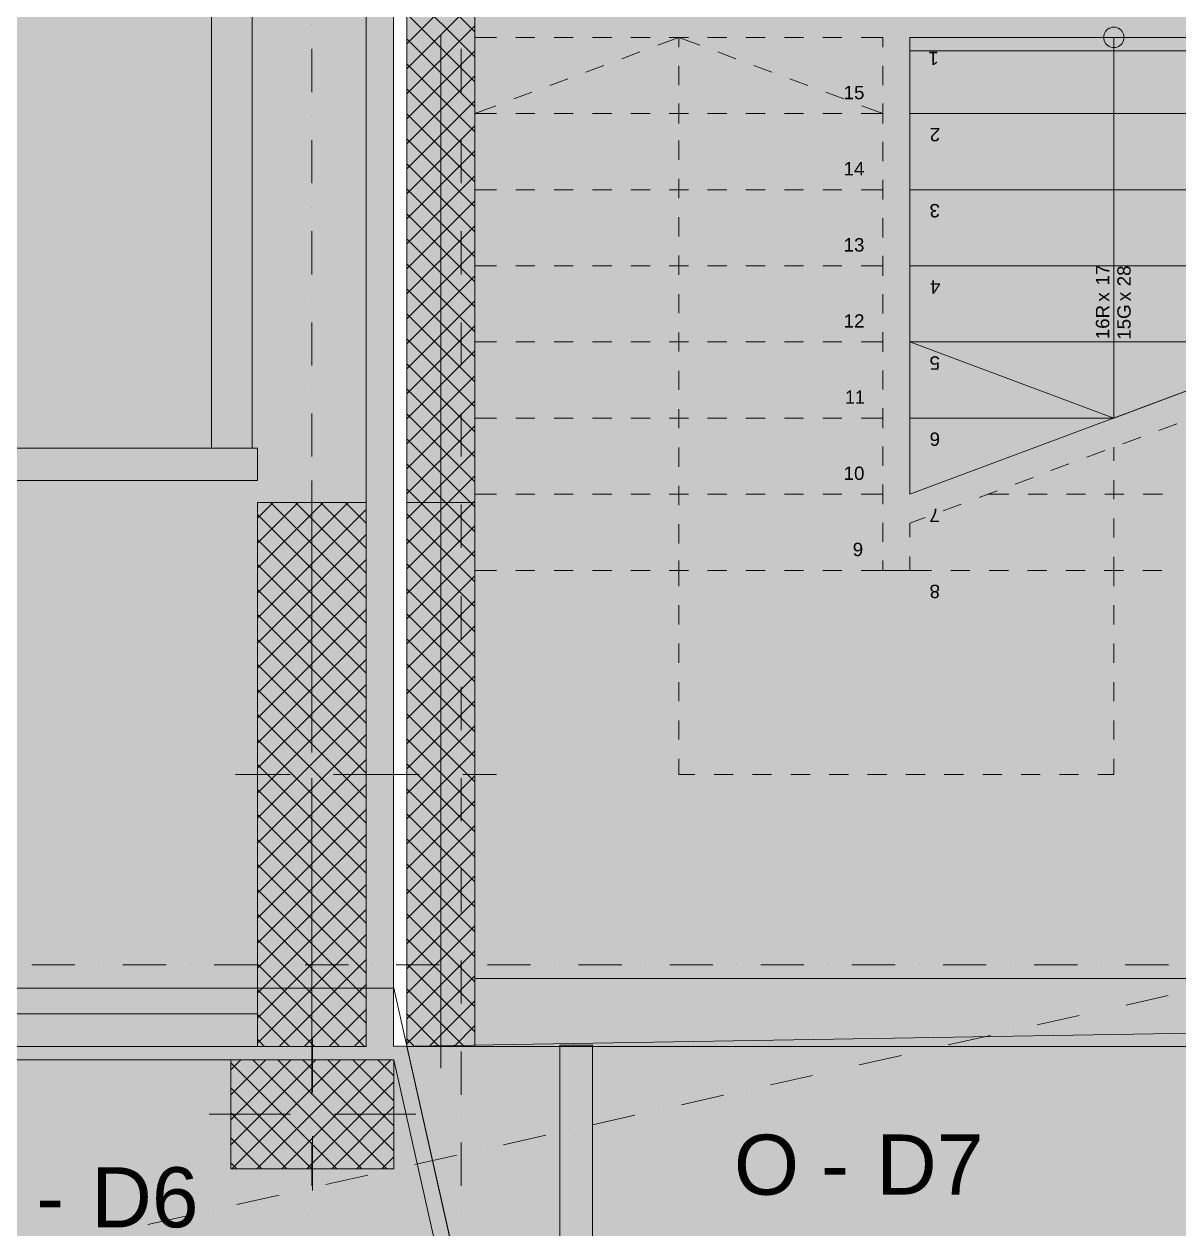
# Model space of a CAD drawing. Header units: centimetres. Extents: x -6805 to 4309, y -7338 to 617.
# Drawn here: x -588.6 to -163.5, y -1656.6 to -1213.2 of the extents above; entities that cross this region are included whole.
import ezdxf

# ---------------------------------------------------------------- set-up
doc = ezdxf.new("R2010")
doc.units = ezdxf.units.CM
for name, color, linetype in [('PDF_ - DEPO_MOREA', 7, 'Continuous'), ('PDF_ - muret e reja_te kryera', 7, 'Continuous'), ('PDF_- DEPO', 7, 'Continuous'), ('PDF_- GARAZHE', 7, 'Continuous'), ('PDF_A - Fill Zone', 7, 'Continuous'), ('PDF_A - Muret', 7, 'Continuous'), ('PDF_A - Shtyllat', 7, 'Continuous')]:
    doc.layers.add(name, color=color, linetype=linetype)
for name, color, linetype, true_color in [('PDF_065 Möbel Einrichtung', 7, 'Continuous', 0x7f7f7f), ('PDF_2D Drafting - General', 7, 'Continuous', 0x7f7f7f), ('PDF_A - Akset', 7, 'Continuous', 0xfd4435), ('PDF_A - Pllaka Themel', 7, 'Continuous', 0x7f7f7f), ('PDF_Solid Fills', 7, 'Continuous', 0x029e21), ('PDF_Structural - Stair & Railing', 171, 'Continuous', 0xaaaaff)]:
    doc.layers.add(name, color=color, linetype=linetype, true_color=true_color)
doc.styles.add('PDF Arial', font='')
doc.styles.get('PDF Arial').set_extended_font_data('Arial')

msp = doc.modelspace()

# ---------------------------------------------------------------- hatches: boundary and pattern name
at = {"layer": 'PDF_ - DEPO_MOREA', "true_color": 0x029e21, "transparency": 33554559}
msp.add_hatch(color=104, dxfattribs=at).paths.add_polyline_path([(-379.36, -1589.37), (-99.87, -1589.37), (-99.87, -1583.52), (-98.97, -1583.5), (-98.97, -1762.04), (-379.36, -1762.04)])
at = {"layer": 'PDF_- DEPO', "true_color": 0xccccff, "transparency": 33554559}
msp.add_hatch(color=254, dxfattribs=at).paths.add_polyline_path([(-888.03, -1579.37), (-888.03, -1529.32), (-922.06, -1529.32), (-922.06, -1381.19), (-502.7, -1381.19), (-502.7, -1549.34), (-557.75, -1549.34), (-557.75, -1577.36)])
at = {"layer": 'PDF_2D Drafting - General', "true_color": 0xcccccc, "transparency": 33554559}
msp.add_hatch(color=254, dxfattribs=at).paths.add_polyline_path([(-2964.77, -5006.28), (-2964.77, -1594.37), (-452.44, -1594.37), (-125.36, -3048.55), (710.84, -2860.84), (1265.75, -5333.7), (419.6, -5523.57), (200.43, -4546.93), (-2030.95, -5054.69), (-2050.79, -4966.25), (-2246.45, -4966.25), (-2237.41, -5006.28)])
at = {"layer": 'PDF_A - Fill Zone', "true_color": 0x93a0c6, "transparency": 33554559}
msp.add_hatch(color=253, dxfattribs=at).paths.add_polyline_path([(-447.66, -308.22), (916.94, -308.22), (916.94, -1306.84), (921.31, -1326.37), (872.49, -1337.33), (1189.12, -2748.46), (667.5, -2865.5), (356.01, -1477.32), (320.99, -1485.18), (248.37, -1161.51), (-99.87, -1161.51), (-99.87, -1589.37), (-447.66, -1589.37)])
at = {"layer": 'PDF_A - Pllaka Themel', "true_color": 0xd5d5d5, "transparency": 33554559}
h = msp.add_hatch(color=254, dxfattribs=at)
h.paths.add_polyline_path([(-5581.92, -878.77), (-5581.92, -838.74), (-5656.99, -838.74), (-5656.99, -378.27), (-5641.97, -378.27), (-5641.97, 287.29), (-2884.66, 287.29), (-432.6, 287.29), (-419.79, 287.29), (978.3, 287.29), (978.3, -308.22), (1644.1, -308.22), (1644.1, -1142.36), (931.04, -1302.36), (1552.22, -1164.4), (1863.25, -2555.08), (1863.27, -2555.07), (2158.71, -3867.26), (2155.22, -3868.03), (2646.93, -6059.23), (2017.8, -6200.41), (2017.67, -6199.86), (-1597.03, -7011.01), (-1702.67, -6540.31), (-1846.28, -6572.52), (-1976.98, -6060.13), (-1982.53, -5964.43), (-1838.96, -5932.29), (-2055.74, -4966.25), (-2419.29, -4966.25), (-2929.7, -4966.25), (-2929.7, -2144.79), (-2909.68, -2144.79), (-2904.73, -1595.67), (-4731.2, -1619.36), (-4671.15, -1619.36), (-4671.15, -2159.83), (-5099.03, -2159.81), (-5102.54, -2159.76), (-5106.05, -2159.61), (-5109.55, -2159.37), (-5113.04, -2159.02), (-5116.52, -2158.59), (-5119.99, -2158.04), (-5123.44, -2157.41), (-5126.87, -2156.67), (-5130.27, -2155.85), (-5133.66, -2154.92), (-5137.02, -2153.9), (-5140.35, -2152.79), (-5143.64, -2151.59), (-5146.9, -2150.29), (-5150.13, -2148.9), (-5153.31, -2147.42), (-5156.45, -2145.85), (-5159.54, -2144.2), (-5162.59, -2142.46), (-5165.59, -2140.63), (-5168.53, -2138.72), (-5171.42, -2136.74), (-5174.26, -2134.66), (-5177.03, -2132.51), (-5179.74, -2130.29), (-5182.39, -2127.99), (-5184.97, -2125.61), (-5187.49, -2123.17), (-5189.94, -2120.65), (-5192.31, -2118.06), (-5194.61, -2115.42), (-5196.84, -2112.71), (-5198.99, -2109.93), (-5201.06, -2107.1), (-5203.05, -2104.21), (-5204.96, -2101.26), (-5206.78, -2098.27), (-5208.52, -2095.21), (-5210.18, -2092.12), (-5211.74, -2088.99), (-5213.22, -2085.8), (-5214.61, -2082.58), (-5215.9, -2079.32), (-5217.11, -2076.02), (-5218.22, -2072.69), (-5219.24, -2069.33), (-5220.16, -2065.95), (-5220.99, -2062.55), (-5221.72, -2059.11), (-5222.36, -2055.66), (-5222.9, -2052.19), (-5223.34, -2048.71), (-5223.69, -2045.22), (-5223.93, -2041.71), (-5224.08, -2038.21), (-5224.13, -2034.71), (-5224.12, -1589.37), (-5276.67, -1564.36), (-5842.14, -1564.36), (-5842.14, -878.77)])
h.paths.add_polyline_path([(-1884.8, -2746.4), (-1725.78, -2754.1), (-263.28, -2617.91), (-272.05, -2578.85), (-296.78, -2580.25), (-343.47, -2075.77), (-1348.13, -2129.78), (-1534.78, -2147.18), (-1533.4, -2162.02), (-1836.78, -2167.48), (-1836.78, -2147.45), (-1876.81, -2147.45), (-1876.81, -2187.49), (-1531.07, -2187.03), (-1493.33, -2681.24), (-1884.8, -2706.36)])
h.paths.add_polyline_path([(-452.61, -1589.37), (-91.92, -1583.39), (-92.31, -1174.02), (283, -1174.02), (283, -828.73), (-419.79, -828.73), (-427.6, -828.73), (-452.61, -828.73)])
h.paths.add_polyline_path([(413.21, -3713.81), (401.11, -3715.64), (389.02, -3717.55), (376.94, -3719.54), (364.87, -3721.61), (352.83, -3723.77), (340.79, -3726.01), (328.77, -3728.32), (316.77, -3730.71), (304.78, -3733.18)])
at = {"layer": 'PDF_Structural - Stair & Railing', "transparency": 33554559}
msp.add_hatch(color=256, dxfattribs=at).paths.add_polyline_path([(-191.19, -1218.07), (-191.14, -1217.48), (-191.01, -1216.91), (-190.78, -1216.35), (-190.48, -1215.86), (-190.1, -1215.4), (-189.65, -1215.02), (-189.15, -1214.72), (-188.6, -1214.49), (-188.03, -1214.36), (-187.45, -1214.31), (-186.86, -1214.36), (-186.29, -1214.49), (-185.73, -1214.72), (-185.23, -1215.02), (-184.78, -1215.4), (-184.4, -1215.86), (-184.1, -1216.35), (-183.87, -1216.91), (-183.74, -1217.48), (-183.69, -1218.07), (-183.74, -1218.65), (-183.87, -1219.23), (-184.1, -1219.77), (-184.4, -1220.27), (-184.78, -1220.72), (-185.23, -1221.1), (-185.73, -1221.4), (-186.29, -1221.63), (-186.86, -1221.76), (-187.45, -1221.81), (-188.03, -1221.76), (-188.6, -1221.63), (-189.15, -1221.4), (-189.65, -1221.1), (-190.1, -1220.72), (-190.48, -1220.27), (-190.78, -1219.77), (-191.01, -1219.23), (-191.14, -1218.65)])

# ---------------------------------------------------------------- linework, layer by layer
at = {"layer": 'PDF_ - DEPO_MOREA', "color": 104, "true_color": 0x029e21, "transparency": 33554559}
msp.add_solid([(-391.38, -1588.89), (-391.38, -1762.04), (-651.6, -1588.89), (-651.6, -1762.04)], dxfattribs=at)
at = {"layer": 'PDF_ - muret e reja_te kryera', "lineweight": 0}
for points in [[(-391.37, -1588.89), (-391.37, -1762.04)], [(-379.36, -1588.89), (-391.37, -1588.89)], [(-379.36, -1762.04), (-379.36, -1588.89)]]:
    msp.add_lwpolyline(points, dxfattribs=at)
at = {"layer": 'PDF_ - muret e reja_te kryera', "transparency": 33554559}
msp.add_solid([(-391.38, -1588.89), (-379.36, -1588.89), (-391.38, -1762.04), (-379.36, -1762.04)], dxfattribs=at)
at = {"layer": 'PDF_- GARAZHE', "color": 254, "true_color": 0xccccff, "transparency": 33554559}
msp.add_solid([(-918.1, -1369.19), (-918.1, -828.73), (-462.67, -1369.19), (-462.67, -828.73)], dxfattribs=at)
at = {"layer": 'PDF_065 Möbel Einrichtung', "lineweight": 0}
for points in [[(-519.58, -828.73), (-519.58, -1369.19)], [(-504.57, -1369.19), (-504.57, -828.73)], [(-519.58, -1369.19), (-504.57, -1369.19)]]:
    msp.add_lwpolyline(points, dxfattribs=at)
at = {"layer": 'PDF_065 Möbel Einrichtung', "color": 7, "true_color": 0xffffff, "transparency": 33554559}
msp.add_solid([(-504.57, -828.73), (-504.57, -1369.19), (-519.58, -828.73), (-519.58, -1369.19)], dxfattribs=at)
at = {"layer": 'PDF_2D Drafting - General', "color": 7, "lineweight": 0}
for points in [[(-452.44, -1594.37), (-2964.77, -1594.37)], [(-125.36, -3048.55), (-452.44, -1594.37)]]:
    msp.add_lwpolyline(points, dxfattribs=at)
at = {"layer": 'PDF_A - Akset', "lineweight": 0}
for points in [[(-482.69, -1213.48), (-482.69, -1213.48)], [(-427.65, -1213.48), (-427.65, -1213.48)], [(-482.69, -1222.31), (-482.69, -1238.19)], [(-427.65, -1222.31), (-427.65, -1238.19)], [(-482.69, -1247.03), (-482.69, -1247.03)], [(-427.65, -1247.03), (-427.65, -1247.03)], [(-482.69, -1255.85), (-482.69, -1271.74)], [(-427.65, -1255.85), (-427.65, -1271.74)], [(-482.69, -1280.56), (-482.69, -1280.56)], [(-427.65, -1280.56), (-427.65, -1280.56)], [(-482.69, -1289.39), (-482.69, -1305.28)], [(-427.65, -1289.39), (-427.65, -1305.28)], [(-482.69, -1314.11), (-482.69, -1314.11)], [(-427.65, -1314.11), (-427.65, -1314.11)], [(-482.69, -1322.94), (-482.69, -1338.83)], [(-427.65, -1322.94), (-427.65, -1338.83)], [(-482.69, -1347.65), (-482.69, -1347.65)], [(-427.65, -1347.65), (-427.65, -1347.65)], [(-482.69, -1356.47), (-482.69, -1372.36)], [(-427.65, -1356.47), (-427.65, -1372.36)], [(-482.69, -1381.19), (-482.69, -1381.19)], [(-427.65, -1381.19), (-427.65, -1381.19)], [(-482.69, -1390.02), (-482.69, -1405.91)], [(-427.65, -1390.02), (-427.65, -1405.91)], [(-482.69, -1414.74), (-482.69, -1414.74)], [(-427.65, -1414.74), (-427.65, -1414.74)], [(-482.69, -1423.56), (-482.69, -1439.45)], [(-427.65, -1423.56), (-427.65, -1439.45)], [(-482.69, -1448.27), (-482.69, -1448.27)], [(-427.65, -1448.27), (-427.65, -1448.27)], [(-482.69, -1457.11), (-482.69, -1472.99)], [(-427.65, -1457.11), (-427.65, -1472.99)], [(-482.69, -1481.82), (-482.69, -1481.82)], [(-427.65, -1481.82), (-427.65, -1481.82)], [(-482.69, -1490.64), (-482.69, -1506.53)], [(-427.65, -1490.64), (-427.65, -1506.53)], [(-482.69, -1515.36), (-482.69, -1515.36)], [(-427.65, -1515.36), (-427.65, -1515.36)], [(-482.69, -1524.18), (-482.69, -1540.07)], [(-427.65, -1524.18), (-427.65, -1540.07)], [(-482.69, -1548.9), (-482.69, -1548.9)], [(-427.65, -1548.9), (-427.65, -1548.9)], [(-569.85, -1559.35), (-585.73, -1559.35)], [(-561.02, -1559.35), (-561.02, -1559.35)], [(-536.3, -1559.35), (-552.19, -1559.35)], [(-527.48, -1559.35), (-527.48, -1559.35)], [(-502.76, -1559.35), (-518.66, -1559.35)], [(-493.94, -1559.35), (-493.94, -1559.35)], [(-469.22, -1559.35), (-485.11, -1559.35)], [(-482.69, -1557.73), (-482.69, -1573.62)], [(-460.39, -1559.35), (-460.39, -1559.35)], [(-435.68, -1559.35), (-451.57, -1559.35)], [(-427.65, -1557.73), (-427.65, -1573.62)], [(-426.86, -1559.35), (-426.86, -1559.35)], [(-402.14, -1559.35), (-418.02, -1559.35)], [(-393.31, -1559.35), (-393.31, -1559.35)], [(-368.59, -1559.35), (-384.48, -1559.35)], [(-359.77, -1559.35), (-359.77, -1559.35)], [(-335.06, -1559.35), (-350.94, -1559.35)], [(-326.22, -1559.35), (-326.22, -1559.35)], [(-301.51, -1559.35), (-317.4, -1559.35)], [(-292.68, -1559.35), (-292.68, -1559.35)], [(-267.97, -1559.35), (-283.86, -1559.35)], [(-259.15, -1559.35), (-259.15, -1559.35)], [(-234.42, -1559.35), (-250.31, -1559.35)], [(-225.6, -1559.35), (-225.6, -1559.35)], [(-200.88, -1559.35), (-216.78, -1559.35)], [(-192.06, -1559.35), (-192.06, -1559.35)], [(-167.35, -1559.35), (-183.23, -1559.35)], [(-167.46, -1570.68), (-182.96, -1574.16)], [(-200.19, -1578.02), (-215.68, -1581.5)], [(-191.57, -1576.09), (-191.57, -1576.09)], [(-482.69, -1582.44), (-482.69, -1582.44)], [(-427.65, -1582.44), (-427.65, -1582.44)], [(-232.91, -1585.37), (-248.42, -1588.85)], [(-224.3, -1583.44), (-224.3, -1583.44)], [(-482.69, -1591.27), (-482.69, -1607.16)], [(-427.65, -1591.27), (-427.65, -1607.16)], [(-257.02, -1590.78), (-257.02, -1590.78)], [(-265.64, -1592.71), (-281.15, -1596.19)], [(-298.36, -1600.06), (-313.87, -1603.53)], [(-289.76, -1598.12), (-289.76, -1598.12)], [(-331.1, -1607.4), (-346.6, -1610.88)], [(-322.49, -1605.47), (-322.49, -1605.47)], [(-355.21, -1612.81), (-355.21, -1612.81)], [(-482.69, -1615.98), (-482.69, -1615.98)], [(-427.65, -1615.98), (-427.65, -1615.98)], [(-363.83, -1614.74), (-379.33, -1618.22)], [(-396.55, -1622.09), (-412.05, -1625.57)], [(-387.94, -1620.15), (-387.94, -1620.15)], [(-482.69, -1624.82), (-482.69, -1640.7)], [(-427.65, -1624.82), (-427.65, -1640.7)], [(-429.28, -1629.43), (-444.79, -1632.91)], [(-420.67, -1627.5), (-420.67, -1627.5)], [(-453.39, -1634.84), (-453.39, -1634.84)], [(-462.01, -1636.78), (-477.51, -1640.25)], [(-494.73, -1644.12), (-510.24, -1647.6)], [(-486.13, -1642.19), (-486.13, -1642.19)], [(-527.47, -1651.46), (-542.97, -1654.94)], [(-518.86, -1649.53), (-518.86, -1649.53)], [(-482.69, -1649.53), (-482.69, -1649.53)], [(-427.65, -1649.53), (-427.65, -1649.53)]]:
    msp.add_lwpolyline(points, dxfattribs=at)
at = {"layer": 'PDF_A - Muret', "lineweight": 0}
for points in [[(-502.7, -1369.19), (-762.27, -1369.19)], [(-502.7, -1381.19), (-502.7, -1369.19)], [(-762.27, -1381.19), (-502.7, -1381.19)], [(-112.38, -1564.36), (-422.63, -1564.36)], [(-502.7, -1577.36), (-888.03, -1577.36)], [(-888.03, -1589.37), (-502.7, -1589.37)], [(-422.63, -1589.37), (-112.38, -1589.37)]]:
    msp.add_lwpolyline(points, dxfattribs=at)
at = {"layer": 'PDF_A - Muret', "transparency": 33554559}
for points in [[(-502.7, -1369.19), (-502.7, -1381.19), (-762.27, -1369.19), (-762.27, -1381.19)], [(-422.63, -1589.37), (-422.63, -1564.36), (-112.38, -1589.37), (-112.38, -1564.36)], [(-888.03, -1577.36), (-502.7, -1577.36), (-888.03, -1589.37), (-502.7, -1589.37)]]:
    msp.add_solid(points, dxfattribs=at)
at = {"layer": 'PDF_A - Pllaka Themel', "lineweight": 0}
for points in [[(-447.66, -1589.37), (-447.66, 462.43)], [(-462.67, -1589.37), (-462.67, 312.31)], [(-452.61, -828.73), (-452.61, -1589.37)], [(-452.44, -1568), (-2964.77, -1567.96)], [(-125.36, -3022.18), (-452.44, -1568)], [(-452.61, -1589.37), (-91.92, -1583.39)], [(-2919.73, -1589.37), (-462.67, -1589.37)], [(-121.58, -3042.56), (-447.66, -1589.37)]]:
    msp.add_lwpolyline(points, dxfattribs=at)
at = {"layer": 'PDF_A - Pllaka Themel', "color": 7, "true_color": 0xffffff, "transparency": 33554559}
msp.add_solid([(-2919.73, -1589.37), (-2919.73, 312.31), (-462.67, -1589.37), (-462.67, 312.31)], dxfattribs=at)
at = {"layer": 'PDF_A - Shtyllat', "lineweight": 0}
for points in [[(-447.66, -828.73), (-447.66, -1589.37)], [(-422.63, -1589.37), (-422.63, -828.73)], [(-422.63, -1216.06), (-447.66, -1191.03)], [(-447.66, -1220.39), (-422.63, -1195.36)], [(-422.63, -1225.26), (-447.66, -1200.24)], [(-447.66, -1229.59), (-422.63, -1204.56)], [(-422.63, -1234.46), (-447.66, -1209.44)], [(-447.66, -1238.78), (-422.63, -1213.77)], [(-422.63, -1243.66), (-447.66, -1218.64)], [(-435.15, -1217.06), (-435.15, -1597.38)], [(-447.66, -1247.99), (-422.63, -1222.96)], [(-422.63, -1252.86), (-447.66, -1227.84)], [(-447.66, -1257.18), (-422.63, -1232.17)], [(-422.63, -1262.06), (-447.66, -1237.04)], [(-447.66, -1266.38), (-422.63, -1241.36)], [(-422.63, -1271.26), (-447.66, -1246.24)], [(-447.66, -1275.59), (-422.63, -1250.56)], [(-422.63, -1280.46), (-447.66, -1255.44)], [(-447.66, -1284.78), (-422.63, -1259.77)], [(-422.63, -1289.66), (-447.66, -1264.64)], [(-447.66, -1293.99), (-422.63, -1268.96)], [(-422.63, -1298.86), (-447.66, -1273.84)], [(-447.66, -1303.19), (-422.63, -1278.17)], [(-422.63, -1308.06), (-447.66, -1283.04)], [(-447.66, -1312.38), (-422.63, -1287.37)], [(-422.63, -1317.26), (-447.66, -1292.24)], [(-447.66, -1321.59), (-422.63, -1296.56)], [(-422.63, -1326.46), (-447.66, -1301.44)], [(-447.66, -1330.78), (-422.63, -1305.77)], [(-422.63, -1335.66), (-447.66, -1310.64)], [(-447.66, -1339.99), (-422.63, -1314.96)], [(-422.63, -1344.86), (-447.66, -1319.84)], [(-447.66, -1349.19), (-422.63, -1324.16)], [(-422.63, -1354.06), (-447.66, -1329.04)], [(-447.66, -1358.38), (-422.63, -1333.37)], [(-422.63, -1363.26), (-447.66, -1338.24)], [(-447.66, -1367.59), (-422.63, -1342.56)], [(-422.63, -1372.47), (-447.66, -1347.44)], [(-447.66, -1376.78), (-422.63, -1351.77)], [(-422.63, -1381.66), (-447.66, -1356.64)], [(-447.66, -1385.99), (-422.63, -1360.97)], [(-422.63, -1390.86), (-447.66, -1365.84)], [(-447.66, -1395.19), (-422.63, -1370.16)], [(-422.63, -1400.06), (-447.66, -1375.04)], [(-482.69, -1481.28), (-482.69, -1381.19)], [(-447.66, -1404.38), (-422.63, -1379.37)], [(-435.15, -1481.28), (-435.15, -1381.2)], [(-422.63, -1409.26), (-447.66, -1384.24)], [(-502.7, -1422.63), (-469.28, -1389.21)], [(-502.7, -1413.44), (-478.47, -1389.21)], [(-502.7, -1404.23), (-487.68, -1389.21)], [(-502.7, -1395.03), (-496.88, -1389.21)], [(-462.67, -1389.21), (-502.7, -1389.21)], [(-502.7, -1389.21), (-502.7, -1589.37)], [(-502.7, -1431.83), (-462.67, -1391.8)], [(-462.67, -1424.43), (-497.89, -1389.21)], [(-462.67, -1415.23), (-488.7, -1389.21)], [(-462.67, -1406.03), (-479.49, -1389.21)], [(-462.67, -1396.83), (-470.3, -1389.21)], [(-462.67, -1589.37), (-462.67, -1389.21)], [(-447.66, -1413.59), (-422.63, -1388.56)], [(-447.66, -1413.59), (-423.28, -1389.21)], [(-447.66, -1404.38), (-432.47, -1389.21)], [(-447.66, -1395.19), (-441.68, -1389.21)], [(-447.66, -1589.37), (-447.66, -1389.21)], [(-447.66, -1389.21), (-422.63, -1389.21)], [(-422.63, -1409.26), (-442.7, -1389.21)], [(-422.63, -1400.06), (-433.49, -1389.21)], [(-422.63, -1390.86), (-424.29, -1389.21)], [(-422.63, -1389.21), (-422.63, -1589.37)], [(-462.67, -1433.63), (-502.7, -1393.59)], [(-422.63, -1418.47), (-447.66, -1393.44)], [(-422.63, -1418.47), (-447.66, -1393.44)], [(-502.7, -1441.04), (-462.67, -1401)], [(-447.66, -1422.79), (-422.63, -1397.77)], [(-447.66, -1422.79), (-422.63, -1397.77)], [(-462.67, -1442.82), (-502.7, -1402.8)], [(-422.63, -1427.66), (-447.66, -1402.64)], [(-422.63, -1427.66), (-447.66, -1402.64)], [(-447.66, -1431.99), (-422.63, -1406.97)], [(-447.66, -1431.99), (-422.63, -1406.97)], [(-502.7, -1450.23), (-462.67, -1410.2)], [(-462.67, -1452.03), (-502.7, -1412)], [(-422.63, -1436.86), (-447.66, -1411.84)], [(-422.63, -1436.86), (-447.66, -1411.84)], [(-447.66, -1441.19), (-422.63, -1416.16)], [(-447.66, -1441.19), (-422.63, -1416.16)], [(-502.7, -1459.43), (-462.67, -1419.4)], [(-462.67, -1461.23), (-502.7, -1421.19)], [(-422.63, -1446.06), (-447.66, -1421.04)], [(-422.63, -1446.06), (-447.66, -1421.04)], [(-447.66, -1450.38), (-422.63, -1425.37)], [(-447.66, -1450.38), (-422.63, -1425.37)], [(-502.7, -1468.63), (-462.67, -1428.6)], [(-462.67, -1470.43), (-502.7, -1430.4)], [(-422.63, -1455.26), (-447.66, -1430.25)], [(-422.63, -1455.26), (-447.66, -1430.25)], [(-447.66, -1459.59), (-422.63, -1434.56)], [(-447.66, -1459.59), (-422.63, -1434.56)], [(-502.7, -1477.83), (-462.67, -1437.8)], [(-462.67, -1479.63), (-502.7, -1439.59)], [(-422.63, -1464.46), (-447.66, -1439.44)], [(-422.63, -1464.46), (-447.66, -1439.44)], [(-447.66, -1468.79), (-422.63, -1443.77)], [(-447.66, -1468.79), (-422.63, -1443.77)], [(-502.7, -1487.04), (-462.67, -1447)], [(-462.67, -1488.83), (-502.7, -1448.8)], [(-422.63, -1473.66), (-447.66, -1448.64)], [(-422.63, -1473.66), (-447.66, -1448.64)], [(-447.66, -1477.99), (-422.63, -1452.97)], [(-447.66, -1477.99), (-422.63, -1452.97)], [(-502.7, -1496.23), (-462.67, -1456.2)], [(-462.67, -1498.03), (-502.7, -1458)], [(-422.63, -1482.86), (-447.66, -1457.84)], [(-422.63, -1482.86), (-447.66, -1457.84)], [(-447.66, -1487.19), (-422.63, -1462.16)], [(-447.66, -1487.19), (-422.63, -1462.16)], [(-502.7, -1505.43), (-462.67, -1465.4)], [(-462.67, -1507.23), (-502.7, -1467.19)], [(-422.63, -1492.07), (-447.66, -1467.04)], [(-422.63, -1492.07), (-447.66, -1467.04)], [(-447.66, -1496.39), (-422.63, -1471.37)], [(-447.66, -1496.39), (-422.63, -1471.37)], [(-502.7, -1514.64), (-462.67, -1474.6)], [(-462.67, -1516.43), (-502.7, -1476.4)], [(-422.63, -1501.26), (-447.66, -1476.25)], [(-422.63, -1501.26), (-447.66, -1476.25)], [(-447.66, -1505.59), (-422.63, -1480.57)], [(-447.66, -1505.59), (-422.63, -1480.57)], [(-502.7, -1523.83), (-462.67, -1483.8)], [(-490.69, -1489.29), (-510.72, -1489.29)], [(-462.67, -1525.63), (-502.7, -1485.59)], [(-482.69, -1489.29), (-482.69, -1489.29)], [(-474.68, -1489.29), (-454.67, -1489.29)], [(-443.15, -1489.29), (-455.66, -1489.29)], [(-422.63, -1510.46), (-447.66, -1485.44)], [(-422.63, -1510.46), (-447.66, -1485.44)], [(-447.66, -1514.79), (-422.63, -1489.77)], [(-447.66, -1514.79), (-422.63, -1489.77)], [(-435.15, -1489.29), (-435.15, -1489.29)], [(-427.14, -1489.29), (-414.63, -1489.29)], [(-502.7, -1533.04), (-462.67, -1493)], [(-462.67, -1534.83), (-502.7, -1494.8)], [(-482.69, -1497.3), (-482.69, -1597.38)], [(-422.63, -1519.66), (-447.66, -1494.64)], [(-422.63, -1519.66), (-447.66, -1494.64)], [(-435.15, -1497.3), (-435.15, -1597.38)], [(-502.7, -1542.23), (-462.67, -1502.2)], [(-447.66, -1523.99), (-422.63, -1498.97)], [(-447.66, -1523.99), (-422.63, -1498.97)], [(-462.67, -1544.03), (-502.7, -1504)], [(-422.63, -1528.86), (-447.66, -1503.84)], [(-422.63, -1528.86), (-447.66, -1503.84)], [(-502.7, -1551.43), (-462.67, -1511.4)], [(-447.66, -1533.19), (-422.63, -1508.16)], [(-447.66, -1533.19), (-422.63, -1508.16)], [(-462.67, -1553.23), (-502.7, -1513.19)], [(-422.63, -1538.07), (-447.66, -1513.04)], [(-422.63, -1538.07), (-447.66, -1513.04)], [(-502.7, -1560.64), (-462.67, -1520.6)], [(-447.66, -1542.39), (-422.63, -1517.37)], [(-447.66, -1542.39), (-422.63, -1517.37)], [(-462.67, -1562.43), (-502.7, -1522.4)], [(-422.63, -1547.26), (-447.66, -1522.24)], [(-422.63, -1547.26), (-447.66, -1522.24)], [(-447.66, -1551.59), (-422.63, -1526.57)], [(-447.66, -1551.59), (-422.63, -1526.57)], [(-502.7, -1569.83), (-462.67, -1529.8)], [(-462.67, -1571.63), (-502.7, -1531.6)], [(-422.63, -1556.46), (-447.66, -1531.44)], [(-422.63, -1556.46), (-447.66, -1531.44)], [(-447.66, -1560.79), (-422.63, -1535.76)], [(-447.66, -1560.79), (-422.63, -1535.76)], [(-502.7, -1579.04), (-462.67, -1539)], [(-462.67, -1580.83), (-502.7, -1540.79)], [(-422.63, -1565.67), (-447.66, -1540.64)], [(-422.63, -1565.67), (-447.66, -1540.64)], [(-447.66, -1569.98), (-422.63, -1544.97)], [(-447.66, -1569.98), (-422.63, -1544.97)], [(-502.7, -1588.23), (-462.67, -1548.2)], [(-463.33, -1589.37), (-502.7, -1550)], [(-422.63, -1574.86), (-447.66, -1549.85)], [(-422.63, -1574.86), (-447.66, -1549.85)], [(-447.66, -1579.19), (-422.63, -1554.17)], [(-447.66, -1579.19), (-422.63, -1554.17)], [(-472.53, -1589.37), (-502.7, -1559.19)], [(-494.65, -1589.37), (-462.67, -1557.41)], [(-422.63, -1584.07), (-447.66, -1559.04)], [(-422.63, -1584.07), (-447.66, -1559.04)], [(-447.66, -1588.39), (-422.63, -1563.37)], [(-447.66, -1588.39), (-422.63, -1563.37)], [(-481.73, -1589.37), (-502.7, -1568.4)], [(-485.44, -1589.37), (-462.67, -1566.6)], [(-426.53, -1589.37), (-447.66, -1568.24)], [(-426.53, -1589.37), (-447.66, -1568.24)], [(-439.44, -1589.37), (-422.63, -1572.57)], [(-439.44, -1589.37), (-422.63, -1572.57)], [(-490.93, -1589.37), (-502.7, -1577.6)], [(-476.24, -1589.37), (-462.67, -1575.8)], [(-435.73, -1589.37), (-447.66, -1577.44)], [(-435.73, -1589.37), (-447.66, -1577.44)], [(-430.24, -1589.37), (-422.63, -1581.76)], [(-430.24, -1589.37), (-422.63, -1581.76)], [(-500.12, -1589.37), (-502.7, -1586.79)], [(-482.47, -1606.38), (-482.47, -1586.37)], [(-467.05, -1589.37), (-462.67, -1585)], [(-444.93, -1589.37), (-447.66, -1586.64)], [(-444.93, -1589.37), (-447.66, -1586.64)], [(-502.7, -1589.37), (-462.67, -1589.37)], [(-447.66, -1589.37), (-422.63, -1589.37)], [(-422.63, -1589.37), (-447.66, -1589.37)], [(-512.49, -1625.62), (-481.24, -1594.37)], [(-512.49, -1616.42), (-490.45, -1594.37)], [(-512.49, -1607.23), (-499.65, -1594.37)], [(-512.49, -1598.02), (-508.84, -1594.37)], [(-452.44, -1594.37), (-512.49, -1594.37)], [(-512.49, -1594.37), (-512.49, -1634.41)], [(-473.49, -1634.41), (-512.49, -1595.41)], [(-512.08, -1634.41), (-472.05, -1594.37)], [(-464.3, -1634.41), (-504.33, -1594.37)], [(-502.88, -1634.41), (-462.84, -1594.37)], [(-455.09, -1634.41), (-495.13, -1594.37)], [(-493.68, -1634.41), (-453.64, -1594.37)], [(-452.44, -1627.86), (-485.93, -1594.37)], [(-452.44, -1618.66), (-476.73, -1594.37)], [(-452.44, -1609.45), (-467.53, -1594.37)], [(-452.44, -1600.26), (-458.33, -1594.37)], [(-452.44, -1634.41), (-452.44, -1594.37)], [(-482.7, -1634.41), (-512.49, -1604.6)], [(-484.47, -1634.41), (-452.44, -1602.38)], [(-491.89, -1634.41), (-512.49, -1613.81)], [(-475.28, -1634.41), (-452.44, -1611.57)], [(-490.47, -1614.39), (-520.5, -1614.39)], [(-482.47, -1614.39), (-482.47, -1614.39)], [(-474.46, -1614.39), (-444.44, -1614.39)], [(-482.47, -1622.4), (-482.47, -1642.42)], [(-466.08, -1634.41), (-452.44, -1620.78)], [(-501.09, -1634.41), (-512.49, -1623.01)], [(-456.87, -1634.41), (-452.44, -1629.98)], [(-510.3, -1634.41), (-512.49, -1632.2)], [(-512.49, -1634.41), (-452.44, -1634.41)]]:
    msp.add_lwpolyline(points, dxfattribs=at)
at = {"layer": 'PDF_A - Shtyllat', "color": 8, "true_color": 0x7f7f7f, "transparency": 33554559}
for points in [[(-447.66, -1589.37), (-447.66, -828.73), (-422.63, -1589.37), (-422.63, -828.73)], [(-502.7, -1589.37), (-502.7, -1389.21), (-462.67, -1589.37), (-462.67, -1389.21)], [(-422.63, -1589.37), (-447.66, -1589.37), (-422.63, -1389.21), (-447.66, -1389.21)], [(-452.44, -1594.37), (-452.44, -1634.41), (-512.49, -1594.37), (-512.49, -1634.41)]]:
    msp.add_solid(points, dxfattribs=at)
at = {"layer": 'PDF_Solid Fills', "transparency": 33554559}
msp.add_solid([(-422.63, -1218.07), (-422.63, -828.73), (-112.38, -1218.07), (-112.38, -828.73)], dxfattribs=at)
at = {"layer": 'PDF_Structural - Stair & Railing', "color": 171, "lineweight": 0, "true_color": 0x8080ff}
for points in [[(-189.15, -1214.72), (-189.65, -1215.02)], [(-188.6, -1214.49), (-189.15, -1214.72)], [(-188.03, -1214.36), (-188.6, -1214.49)], [(-187.45, -1214.31), (-188.03, -1214.36)], [(-186.86, -1214.36), (-187.45, -1214.31)], [(-186.29, -1214.49), (-186.86, -1214.36)], [(-185.73, -1214.72), (-186.29, -1214.49)], [(-185.23, -1215.02), (-185.73, -1214.72)], [(-347.58, -1218.07), (-355.34, -1220.96)], [(-347.58, -1221.71), (-347.58, -1218.07)], [(-339.81, -1220.96), (-347.58, -1218.07)], [(-112.38, -1218.07), (-262.5, -1218.07)], [(-262.5, -1218.07), (-262.5, -1246.09)], [(-191.14, -1217.48), (-191.19, -1218.07)], [(-191.19, -1218.07), (-191.14, -1218.65)], [(-191.01, -1216.91), (-191.14, -1217.48)], [(-191.14, -1218.65), (-191.01, -1219.23)], [(-190.78, -1216.35), (-191.01, -1216.91)], [(-191.01, -1219.23), (-190.78, -1219.77)], [(-190.48, -1215.86), (-190.78, -1216.35)], [(-190.1, -1215.4), (-190.48, -1215.86)], [(-189.65, -1215.02), (-190.1, -1215.4)], [(-187.45, -1218.07), (-187.45, -1246.09)], [(-184.78, -1215.4), (-185.23, -1215.02)], [(-184.4, -1215.86), (-184.78, -1215.4)], [(-184.1, -1216.35), (-184.4, -1215.86)], [(-183.87, -1216.91), (-184.1, -1216.35)], [(-184.1, -1219.77), (-183.87, -1219.23)], [(-183.74, -1217.48), (-183.87, -1216.91)], [(-183.87, -1219.23), (-183.74, -1218.65)], [(-183.69, -1218.07), (-183.74, -1217.48)], [(-183.74, -1218.65), (-183.69, -1218.07)], [(-361.96, -1223.43), (-368.57, -1225.9)], [(-326.58, -1225.9), (-333.19, -1223.43)], [(-190.78, -1219.77), (-190.48, -1220.27)], [(-190.48, -1220.27), (-190.1, -1220.72)], [(-190.1, -1220.72), (-189.65, -1221.1)], [(-189.65, -1221.1), (-189.15, -1221.4)], [(-189.15, -1221.4), (-188.6, -1221.63)], [(-188.6, -1221.63), (-188.03, -1221.76)], [(-188.03, -1221.76), (-187.45, -1221.81)], [(-187.45, -1221.81), (-186.86, -1221.76)], [(-186.86, -1221.76), (-186.29, -1221.63)], [(-186.29, -1221.63), (-185.73, -1221.4)], [(-185.73, -1221.4), (-185.23, -1221.1)], [(-185.23, -1221.1), (-184.78, -1220.72)], [(-184.78, -1220.72), (-184.4, -1220.27)], [(-184.4, -1220.27), (-184.1, -1219.77)], [(-375.18, -1228.37), (-381.8, -1230.83)], [(-347.58, -1235.61), (-347.58, -1228.54)], [(-313.35, -1230.83), (-319.97, -1228.37)], [(-388.42, -1233.31), (-395.03, -1235.78)], [(-300.12, -1235.78), (-306.73, -1233.31)], [(-401.64, -1238.25), (-408.26, -1240.71)], [(-286.89, -1240.71), (-293.51, -1238.25)], [(-414.88, -1243.19), (-422.63, -1246.09)], [(-347.58, -1246.09), (-347.58, -1242.43)], [(-272.51, -1246.09), (-280.27, -1243.19)], [(-347.58, -1249.74), (-347.58, -1246.09)], [(-262.5, -1246.09), (-112.38, -1246.09)], [(-112.38, -1246.09), (-262.5, -1246.09)], [(-262.5, -1246.09), (-262.5, -1274.11)], [(-187.45, -1246.09), (-187.45, -1358.17)], [(-347.58, -1263.08), (-347.58, -1256.01)], [(-347.58, -1277.2), (-347.58, -1270.13)], [(-262.5, -1274.11), (-112.38, -1274.11)], [(-112.38, -1274.11), (-262.5, -1274.11)], [(-262.5, -1274.11), (-262.5, -1302.13)], [(-347.58, -1291.31), (-347.58, -1284.26)], [(-347.58, -1305.44), (-347.58, -1298.38)], [(-262.5, -1302.13), (-112.38, -1302.13)], [(-112.38, -1302.13), (-262.5, -1302.13)], [(-262.5, -1302.13), (-262.5, -1330.16)], [(-347.58, -1319.56), (-347.58, -1312.5)], [(-347.58, -1333.68), (-347.58, -1326.63)], [(-262.5, -1330.16), (-112.38, -1330.16)], [(-112.38, -1330.16), (-262.5, -1330.16)], [(-262.5, -1330.16), (-262.5, -1358.17)], [(-112.38, -1330.16), (-262.5, -1386.2)], [(-262.5, -1330.16), (-187.45, -1358.17)], [(-187.45, -1358.17), (-112.38, -1330.16)], [(-347.58, -1347.81), (-347.58, -1340.75)], [(-347.58, -1361.93), (-347.58, -1354.88)], [(-262.5, -1358.17), (-187.45, -1358.17)], [(-187.45, -1358.17), (-262.5, -1358.17)], [(-262.5, -1358.17), (-262.5, -1386.2)], [(-164.28, -1360.22), (-170.9, -1362.69)], [(-177.52, -1365.15), (-184.14, -1367.63)], [(-347.58, -1376.06), (-347.58, -1369)], [(-187.45, -1368.86), (-187.45, -1373.89)], [(-190.74, -1370.1), (-197.36, -1372.57)], [(-203.98, -1375.03), (-210.6, -1377.51)], [(-347.58, -1390.18), (-347.58, -1383.11)], [(-217.21, -1379.98), (-223.82, -1382.45)], [(-187.45, -1380.96), (-187.45, -1388.01)], [(-230.44, -1384.91), (-237.06, -1387.38)], [(-243.67, -1389.86), (-250.28, -1392.33)], [(-256.9, -1394.8), (-262.5, -1396.88)], [(-187.45, -1395.08), (-187.45, -1402.14)], [(-347.58, -1404.3), (-347.58, -1397.24)], [(-187.45, -1409.19), (-187.45, -1414.22)], [(-347.58, -1414.22), (-347.58, -1410.58)], [(-347.58, -1419.98), (-347.58, -1414.22)], [(-187.45, -1414.22), (-187.45, -1419.98)], [(-347.58, -1434.11), (-347.58, -1427.04)], [(-187.45, -1427.04), (-187.45, -1434.11)], [(-347.58, -1448.23), (-347.58, -1441.17)], [(-187.45, -1441.17), (-187.45, -1448.23)], [(-347.58, -1462.35), (-347.58, -1455.29)], [(-187.45, -1455.29), (-187.45, -1462.35)], [(-347.58, -1476.47), (-347.58, -1469.41)], [(-187.45, -1469.41), (-187.45, -1476.47)], [(-347.58, -1489.29), (-347.58, -1483.54)], [(-187.45, -1483.54), (-187.45, -1489.29)], [(-341.65, -1489.29), (-347.58, -1489.29)], [(-327.53, -1489.29), (-334.59, -1489.29)], [(-313.41, -1489.29), (-320.47, -1489.29)], [(-299.29, -1489.29), (-306.34, -1489.29)], [(-285.16, -1489.29), (-292.22, -1489.29)], [(-271.04, -1489.29), (-278.1, -1489.29)], [(-256.92, -1489.29), (-263.98, -1489.29)], [(-242.79, -1489.29), (-249.86, -1489.29)], [(-228.67, -1489.29), (-235.73, -1489.29)], [(-214.54, -1489.29), (-221.61, -1489.29)], [(-200.42, -1489.29), (-207.49, -1489.29)], [(-187.45, -1489.29), (-193.36, -1489.29)]]:
    msp.add_lwpolyline(points, dxfattribs=at)
at = {"layer": 'PDF_Structural - Stair & Railing', "lineweight": 0}
for points in [[(-414.66, -1218.07), (-422.63, -1218.07)], [(-422.63, -1218.07), (-422.63, -1221.71)], [(-400.54, -1218.07), (-407.59, -1218.07)], [(-386.41, -1218.07), (-393.47, -1218.07)], [(-372.29, -1218.07), (-379.35, -1218.07)], [(-358.17, -1218.07), (-365.23, -1218.07)], [(-344.04, -1218.07), (-351.11, -1218.07)], [(-329.92, -1218.07), (-336.99, -1218.07)], [(-315.8, -1218.07), (-322.86, -1218.07)], [(-301.67, -1218.07), (-308.74, -1218.07)], [(-287.55, -1218.07), (-294.61, -1218.07)], [(-272.51, -1218.07), (-280.49, -1218.07)], [(-272.51, -1221.71), (-272.51, -1218.07)], [(-112.38, -1223.07), (-262.5, -1223.07)], [(-262.5, -1223.07), (-262.5, -1386.2)], [(-422.63, -1228.54), (-422.63, -1235.61)], [(-272.51, -1235.61), (-272.51, -1228.54)], [(-422.63, -1242.43), (-422.63, -1246.09)], [(-272.51, -1246.09), (-272.51, -1242.43)], [(-414.66, -1246.09), (-422.63, -1246.09)], [(-422.63, -1246.09), (-422.63, -1249.74)], [(-422.63, -1246.09), (-414.66, -1246.09)], [(-400.54, -1246.09), (-407.59, -1246.09)], [(-407.59, -1246.09), (-400.54, -1246.09)], [(-386.41, -1246.09), (-393.47, -1246.09)], [(-393.47, -1246.09), (-386.41, -1246.09)], [(-372.29, -1246.09), (-379.35, -1246.09)], [(-379.35, -1246.09), (-372.29, -1246.09)], [(-358.17, -1246.09), (-365.23, -1246.09)], [(-365.23, -1246.09), (-358.17, -1246.09)], [(-344.04, -1246.09), (-351.11, -1246.09)], [(-351.11, -1246.09), (-344.04, -1246.09)], [(-329.92, -1246.09), (-336.99, -1246.09)], [(-336.99, -1246.09), (-329.92, -1246.09)], [(-315.8, -1246.09), (-322.86, -1246.09)], [(-322.86, -1246.09), (-315.8, -1246.09)], [(-301.67, -1246.09), (-308.74, -1246.09)], [(-308.74, -1246.09), (-301.67, -1246.09)], [(-287.55, -1246.09), (-294.61, -1246.09)], [(-294.61, -1246.09), (-287.55, -1246.09)], [(-272.51, -1246.09), (-280.49, -1246.09)], [(-280.49, -1246.09), (-272.51, -1246.09)], [(-272.51, -1249.74), (-272.51, -1246.09)], [(-422.63, -1256.56), (-422.63, -1263.63)], [(-272.51, -1263.63), (-272.51, -1256.56)], [(-422.63, -1270.46), (-422.63, -1274.11)], [(-272.51, -1274.11), (-272.51, -1270.46)], [(-414.66, -1274.11), (-422.63, -1274.11)], [(-422.63, -1274.11), (-422.63, -1277.76)], [(-422.63, -1274.11), (-414.66, -1274.11)], [(-400.54, -1274.11), (-407.59, -1274.11)], [(-407.59, -1274.11), (-400.54, -1274.11)], [(-386.41, -1274.11), (-393.47, -1274.11)], [(-393.47, -1274.11), (-386.41, -1274.11)], [(-372.29, -1274.11), (-379.35, -1274.11)], [(-379.35, -1274.11), (-372.29, -1274.11)], [(-358.17, -1274.11), (-365.23, -1274.11)], [(-365.23, -1274.11), (-358.17, -1274.11)], [(-344.04, -1274.11), (-351.11, -1274.11)], [(-351.11, -1274.11), (-344.04, -1274.11)], [(-329.92, -1274.11), (-336.99, -1274.11)], [(-336.99, -1274.11), (-329.92, -1274.11)], [(-315.8, -1274.11), (-322.86, -1274.11)], [(-322.86, -1274.11), (-315.8, -1274.11)], [(-301.67, -1274.11), (-308.74, -1274.11)], [(-308.74, -1274.11), (-301.67, -1274.11)], [(-287.55, -1274.11), (-294.61, -1274.11)], [(-294.61, -1274.11), (-287.55, -1274.11)], [(-272.51, -1274.11), (-280.49, -1274.11)], [(-280.49, -1274.11), (-272.51, -1274.11)], [(-272.51, -1277.76), (-272.51, -1274.11)], [(-422.63, -1284.59), (-422.63, -1291.65)], [(-272.51, -1291.65), (-272.51, -1284.59)], [(-422.63, -1298.48), (-422.63, -1302.13)], [(-272.51, -1302.13), (-272.51, -1298.48)], [(-414.66, -1302.13), (-422.63, -1302.13)], [(-422.63, -1302.13), (-422.63, -1305.78)], [(-422.63, -1302.13), (-414.66, -1302.13)], [(-400.54, -1302.13), (-407.59, -1302.13)], [(-407.59, -1302.13), (-400.54, -1302.13)], [(-386.41, -1302.13), (-393.47, -1302.13)], [(-393.47, -1302.13), (-386.41, -1302.13)], [(-372.29, -1302.13), (-379.35, -1302.13)], [(-379.35, -1302.13), (-372.29, -1302.13)], [(-358.17, -1302.13), (-365.23, -1302.13)], [(-365.23, -1302.13), (-358.17, -1302.13)], [(-344.04, -1302.13), (-351.11, -1302.13)], [(-351.11, -1302.13), (-344.04, -1302.13)], [(-329.92, -1302.13), (-336.99, -1302.13)], [(-336.99, -1302.13), (-329.92, -1302.13)], [(-315.8, -1302.13), (-322.86, -1302.13)], [(-322.86, -1302.13), (-315.8, -1302.13)], [(-301.67, -1302.13), (-308.74, -1302.13)], [(-308.74, -1302.13), (-301.67, -1302.13)], [(-287.55, -1302.13), (-294.61, -1302.13)], [(-294.61, -1302.13), (-287.55, -1302.13)], [(-272.51, -1302.13), (-280.49, -1302.13)], [(-280.49, -1302.13), (-272.51, -1302.13)], [(-272.51, -1305.78), (-272.51, -1302.13)], [(-422.63, -1312.61), (-422.63, -1319.68)], [(-272.51, -1319.68), (-272.51, -1312.61)], [(-422.63, -1326.51), (-422.63, -1330.16)], [(-414.66, -1330.16), (-422.63, -1330.16)], [(-422.63, -1330.16), (-422.63, -1333.81)], [(-422.63, -1330.16), (-414.66, -1330.16)], [(-400.54, -1330.16), (-407.59, -1330.16)], [(-407.59, -1330.16), (-400.54, -1330.16)], [(-386.41, -1330.16), (-393.47, -1330.16)], [(-393.47, -1330.16), (-386.41, -1330.16)], [(-372.29, -1330.16), (-379.35, -1330.16)], [(-379.35, -1330.16), (-372.29, -1330.16)], [(-358.17, -1330.16), (-365.23, -1330.16)], [(-365.23, -1330.16), (-358.17, -1330.16)], [(-344.04, -1330.16), (-351.11, -1330.16)], [(-351.11, -1330.16), (-344.04, -1330.16)], [(-329.92, -1330.16), (-336.99, -1330.16)], [(-336.99, -1330.16), (-329.92, -1330.16)], [(-315.8, -1330.16), (-322.86, -1330.16)], [(-322.86, -1330.16), (-315.8, -1330.16)], [(-301.67, -1330.16), (-308.74, -1330.16)], [(-308.74, -1330.16), (-301.67, -1330.16)], [(-287.55, -1330.16), (-294.61, -1330.16)], [(-294.61, -1330.16), (-287.55, -1330.16)], [(-272.51, -1330.16), (-280.49, -1330.16)], [(-280.49, -1330.16), (-272.51, -1330.16)], [(-272.51, -1330.16), (-272.51, -1326.51)], [(-272.51, -1333.81), (-272.51, -1330.16)], [(-422.63, -1340.63), (-422.63, -1347.7)], [(-272.51, -1347.7), (-272.51, -1340.63)], [(-422.63, -1354.53), (-422.63, -1358.17)], [(-272.51, -1358.17), (-272.51, -1354.53)], [(-414.66, -1358.17), (-422.63, -1358.17)], [(-422.63, -1358.17), (-422.63, -1361.83)], [(-422.63, -1358.17), (-414.66, -1358.17)], [(-400.54, -1358.17), (-407.59, -1358.17)], [(-407.59, -1358.17), (-400.54, -1358.17)], [(-386.41, -1358.17), (-393.47, -1358.17)], [(-393.47, -1358.17), (-386.41, -1358.17)], [(-372.29, -1358.17), (-379.35, -1358.17)], [(-379.35, -1358.17), (-372.29, -1358.17)], [(-358.17, -1358.17), (-365.23, -1358.17)], [(-365.23, -1358.17), (-358.17, -1358.17)], [(-344.04, -1358.17), (-351.11, -1358.17)], [(-351.11, -1358.17), (-344.04, -1358.17)], [(-329.92, -1358.17), (-336.99, -1358.17)], [(-336.99, -1358.17), (-329.92, -1358.17)], [(-315.8, -1358.17), (-322.86, -1358.17)], [(-322.86, -1358.17), (-315.8, -1358.17)], [(-301.67, -1358.17), (-308.74, -1358.17)], [(-308.74, -1358.17), (-301.67, -1358.17)], [(-287.55, -1358.17), (-294.61, -1358.17)], [(-294.61, -1358.17), (-287.55, -1358.17)], [(-272.51, -1358.17), (-280.49, -1358.17)], [(-280.49, -1358.17), (-272.51, -1358.17)], [(-272.51, -1361.83), (-272.51, -1358.17)], [(-422.63, -1368.66), (-422.63, -1375.72)], [(-272.51, -1375.72), (-272.51, -1368.66)], [(-422.63, -1382.55), (-422.63, -1386.2)], [(-272.51, -1386.2), (-272.51, -1382.55)], [(-422.63, -1386.2), (-422.63, -1389.85)], [(-414.66, -1386.2), (-422.63, -1386.2)], [(-422.63, -1386.2), (-414.66, -1386.2)], [(-400.54, -1386.2), (-407.59, -1386.2)], [(-407.59, -1386.2), (-400.54, -1386.2)], [(-386.41, -1386.2), (-393.47, -1386.2)], [(-393.47, -1386.2), (-386.41, -1386.2)], [(-372.29, -1386.2), (-379.35, -1386.2)], [(-379.35, -1386.2), (-372.29, -1386.2)], [(-358.17, -1386.2), (-365.23, -1386.2)], [(-365.23, -1386.2), (-358.17, -1386.2)], [(-344.04, -1386.2), (-351.11, -1386.2)], [(-351.11, -1386.2), (-344.04, -1386.2)], [(-329.92, -1386.2), (-336.99, -1386.2)], [(-336.99, -1386.2), (-329.92, -1386.2)], [(-315.8, -1386.2), (-322.86, -1386.2)], [(-322.86, -1386.2), (-315.8, -1386.2)], [(-301.67, -1386.2), (-308.74, -1386.2)], [(-308.74, -1386.2), (-301.67, -1386.2)], [(-287.55, -1386.2), (-294.61, -1386.2)], [(-294.61, -1386.2), (-287.55, -1386.2)], [(-272.51, -1386.2), (-280.49, -1386.2)], [(-280.49, -1386.2), (-272.51, -1386.2)], [(-272.51, -1389.85), (-272.51, -1386.2)], [(-233.89, -1386.2), (-226.1, -1386.2)], [(-226.1, -1386.2), (-233.89, -1386.2)], [(-219.03, -1386.2), (-211.97, -1386.2)], [(-211.97, -1386.2), (-219.03, -1386.2)], [(-204.91, -1386.2), (-197.85, -1386.2)], [(-197.85, -1386.2), (-204.91, -1386.2)], [(-190.78, -1386.2), (-183.73, -1386.2)], [(-183.73, -1386.2), (-190.78, -1386.2)], [(-176.66, -1386.2), (-169.6, -1386.2)], [(-169.6, -1386.2), (-176.66, -1386.2)], [(-422.63, -1396.68), (-422.63, -1403.75)], [(-272.51, -1403.75), (-272.51, -1396.68)], [(-262.5, -1396.88), (-262.5, -1402.03)], [(-262.5, -1409.09), (-262.5, -1414.22)], [(-422.63, -1410.58), (-422.63, -1414.22)], [(-414.66, -1414.22), (-422.63, -1414.22)], [(-422.63, -1414.22), (-422.63, -1422.2)], [(-422.63, -1414.22), (-414.66, -1414.22)], [(-400.54, -1414.22), (-407.59, -1414.22)], [(-407.59, -1414.22), (-400.54, -1414.22)], [(-386.41, -1414.22), (-393.47, -1414.22)], [(-393.47, -1414.22), (-386.41, -1414.22)], [(-372.29, -1414.22), (-379.35, -1414.22)], [(-379.35, -1414.22), (-372.29, -1414.22)], [(-358.17, -1414.22), (-365.23, -1414.22)], [(-365.23, -1414.22), (-358.17, -1414.22)], [(-344.04, -1414.22), (-351.11, -1414.22)], [(-351.11, -1414.22), (-344.04, -1414.22)], [(-329.92, -1414.22), (-336.99, -1414.22)], [(-336.99, -1414.22), (-329.92, -1414.22)], [(-315.8, -1414.22), (-322.86, -1414.22)], [(-322.86, -1414.22), (-315.8, -1414.22)], [(-301.67, -1414.22), (-308.74, -1414.22)], [(-308.74, -1414.22), (-301.67, -1414.22)], [(-287.55, -1414.22), (-294.61, -1414.22)], [(-294.61, -1414.22), (-287.55, -1414.22)], [(-272.51, -1414.22), (-280.49, -1414.22)], [(-280.49, -1414.22), (-272.51, -1414.22)], [(-272.51, -1414.22), (-272.51, -1410.58)], [(-262.5, -1414.22), (-272.51, -1414.22)], [(-262.5, -1414.22), (-254.52, -1414.22)], [(-254.52, -1414.22), (-262.5, -1414.22)], [(-247.46, -1414.22), (-240.4, -1414.22)], [(-240.4, -1414.22), (-247.46, -1414.22)], [(-233.34, -1414.22), (-226.28, -1414.22)], [(-226.28, -1414.22), (-233.34, -1414.22)], [(-219.22, -1414.22), (-212.16, -1414.22)], [(-212.16, -1414.22), (-219.22, -1414.22)], [(-205.09, -1414.22), (-198.04, -1414.22)], [(-198.04, -1414.22), (-205.09, -1414.22)], [(-190.97, -1414.22), (-183.91, -1414.22)], [(-183.91, -1414.22), (-190.97, -1414.22)], [(-176.84, -1414.22), (-169.79, -1414.22)], [(-169.79, -1414.22), (-176.84, -1414.22)], [(-422.63, -1429.27), (-422.63, -1436.33)], [(-422.63, -1443.39), (-422.63, -1450.45)], [(-422.63, -1457.51), (-422.63, -1464.58)], [(-422.63, -1471.63), (-422.63, -1478.7)], [(-422.63, -1485.76), (-422.63, -1492.82)], [(-422.63, -1499.88), (-422.63, -1506.95)], [(-422.63, -1514), (-422.63, -1521.07)], [(-422.63, -1528.13), (-422.63, -1535.19)], [(-422.63, -1542.25), (-422.63, -1549.31)], [(-422.63, -1556.37), (-422.63, -1564.36)], [(-422.63, -1564.36), (-418.99, -1564.36)], [(-412.27, -1564.36), (-405.21, -1564.36)], [(-398.14, -1564.36), (-391.09, -1564.36)], [(-384.02, -1564.36), (-376.96, -1564.36)], [(-369.9, -1564.36), (-362.84, -1564.36)], [(-355.77, -1564.36), (-348.72, -1564.36)], [(-341.65, -1564.36), (-334.59, -1564.36)], [(-327.53, -1564.36), (-320.47, -1564.36)], [(-313.41, -1564.36), (-306.34, -1564.36)], [(-299.29, -1564.36), (-292.22, -1564.36)], [(-285.16, -1564.36), (-278.1, -1564.36)], [(-271.04, -1564.36), (-263.98, -1564.36)], [(-256.92, -1564.36), (-249.86, -1564.36)], [(-242.79, -1564.36), (-235.73, -1564.36)], [(-228.67, -1564.36), (-221.61, -1564.36)], [(-214.54, -1564.36), (-207.49, -1564.36)], [(-200.42, -1564.36), (-193.36, -1564.36)], [(-186.3, -1564.36), (-179.24, -1564.36)], [(-172.18, -1564.36), (-165.12, -1564.36)]]:
    msp.add_lwpolyline(points, dxfattribs=at)

# ---------------------------------------------------------------- texts
at = {"layer": 'PDF_ - DEPO_MOREA', "char_height": 22.1067, "attachment_point": 7, "style": 'PDF Arial'}
for s, insert in [('\\W0.999289;O', (-327.31, -1644.29)), ('\\W1.001077;D7', (-274.95, -1643.91)), ('\\W1.000457;D6', (-563.85, -1656.29)), ('\\W1.000575;-', (-295.23, -1643.91)), ('\\W1.000575;-', (-584.13, -1655.91))]:
    msp.add_mtext(s, dxfattribs=dict(at, insert=insert))
at = {"layer": 'PDF_Structural - Stair & Railing', "char_height": 4.9126, "attachment_point": 7, "style": 'PDF Arial'}
for s, insert, rotation in [('\\W1.002803;1', (-251.92, -1223.35), 180), ('\\W1.001521;2', (-251.38, -1251.38), 180), ('\\W1.001811;3', (-251.46, -1279.31), 180), ('\\W1.002003;17', (-189.16, -1309.31), 90), ('\\W1.001082;28', (-181.19, -1309.66), 90), ('\\W1.000981;4', (-251.26, -1307.42), 180), ('\\W1.000522;x', (-189.16, -1315.33), 90), ('\\W1.000522;x', (-181.27, -1315.14), 90), ('\\W1.002758;16R', (-189.07, -1329.14), 90), ('\\W1.002034;15G', (-181.19, -1329.33), 90), ('\\W1.002584;5', (-251.46, -1335.36), 180), ('\\W0.999457;6', (-251.43, -1363.39), 180), ('\\W1.001018;7', (-251.5, -1391.5), 180), ('\\W1.001941;8', (-251.45, -1419.43), 180)]:
    msp.add_mtext(s, dxfattribs=dict(at, insert=insert, rotation=rotation))
for s, insert in [('\\W1.002383;15', (-286.9, -1240.88)), ('\\W1.001188;14', (-286.9, -1268.82)), ('\\W1.001254;13', (-286.9, -1296.93)), ('\\W1.002101;12', (-286.9, -1324.87)), ('\\W0.956411;11', (-286.39, -1352.89)), ('\\W1.002212;10', (-286.9, -1381)), ('\\W1.001389;9', (-283.56, -1409.02))]:
    msp.add_mtext(s, dxfattribs=dict(at, insert=insert))

doc.saveas('drawing.dxf')
